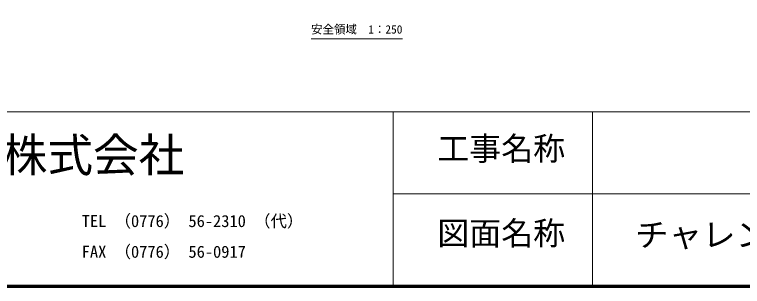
# Model space of a CAD drawing. Units: millimetres on the paper, enlarged 100 times, with parts at other scales. Extents: x 1500 to 40500, y 1500 to 28200.
# Drawn here: x 19253 to 27221, y 1500 to 4475 of the extents above; entities that cross this region are included whole.
import ezdxf
from ezdxf.enums import TextEntityAlignment as Align

# ---------------------------------------------------------------- set-up
doc = ezdxf.new("R2010")
doc.units = ezdxf.units.MM
doc.header["$LTSCALE"] = 100
doc.layers.add('D-BGD-TXT', color=7, linetype='Continuous')
for name, color, linetype, lineweight in [('D-STR-TXT\u3000文字列', 7, 'Continuous', 13), ('D-TTL', 7, 'Continuous', 70), ('D-TTL-FRAM', 7, 'Continuous', 13), ('D-TTL-TXT', 7, 'Continuous', 13)]:
    doc.layers.add(name, color=color, linetype=linetype, lineweight=lineweight)
doc.styles.add('ＭＳ ゴシック', font='')
doc.styles.get('ＭＳ ゴシック').set_extended_font_data('MS Gothic')

msp = doc.modelspace()

# ---------------------------------------------------------------- linework, layer by layer
at = {"layer": 'D-STR-TXT\u3000文字列'}
msp.add_line((22500, 4208.5), (23500, 4208.5), dxfattribs=at)
at = {"layer": 'D-TTL'}
msp.add_lwpolyline([(1500, 1500), (1500, 28200), (40500, 28200), (40500, 1500)], close=True, dxfattribs=at)
at = {"layer": 'D-TTL-FRAM'}
for p, q in [((1500, 3412.2), (40500, 3412.2)), ((31896.1, 2512.2), (23396.1, 2512.2))]:
    msp.add_line(p, q, dxfattribs=at)
at = {"layer": 'D-TTL-TXT'}
for p, q in [((23396.1, 3412.2), (23396.1, 1500)), ((25579.8, 1500), (25579.8, 3412.2))]:
    msp.add_line(p, q, dxfattribs=at)

# ---------------------------------------------------------------- texts
at = {"layer": 'D-BGD-TXT', "style": 'ＭＳ ゴシック', "width": 1.05}
msp.add_text('チャレンジキッズ (CP-1004-n10)', height=256.6, dxfattribs=at).set_placement((26044.2, 1859.5), align=Align.BOTTOM_LEFT)
at = {"layer": 'D-STR-TXT\u3000文字列', "style": 'ＭＳ ゴシック'}
msp.add_text('安全領域\u30001：250', height=91.64, dxfattribs=at).set_placement((22500, 4358.5), align=Align.TOP_LEFT)
at = {"layer": 'D-TTL-TXT', "style": 'ＭＳ ゴシック'}
for s, height, p in [('上屋敷工業株式会社', 366.6, (16611.3, 2644.1)), ('工事名称', 256.6, (23880.8, 2803)), ('TEL （0776） 56-2310 （代）', 132, (19988, 2109.9)), ('図面名称', 256.6, (23880.8, 1877)), ('FAX （0776） 56-0917', 132, (19988, 1774.1))]:
    msp.add_text(s, height=height, dxfattribs=at).set_placement(p, align=Align.BOTTOM_LEFT)

doc.saveas('drawing.dxf')
